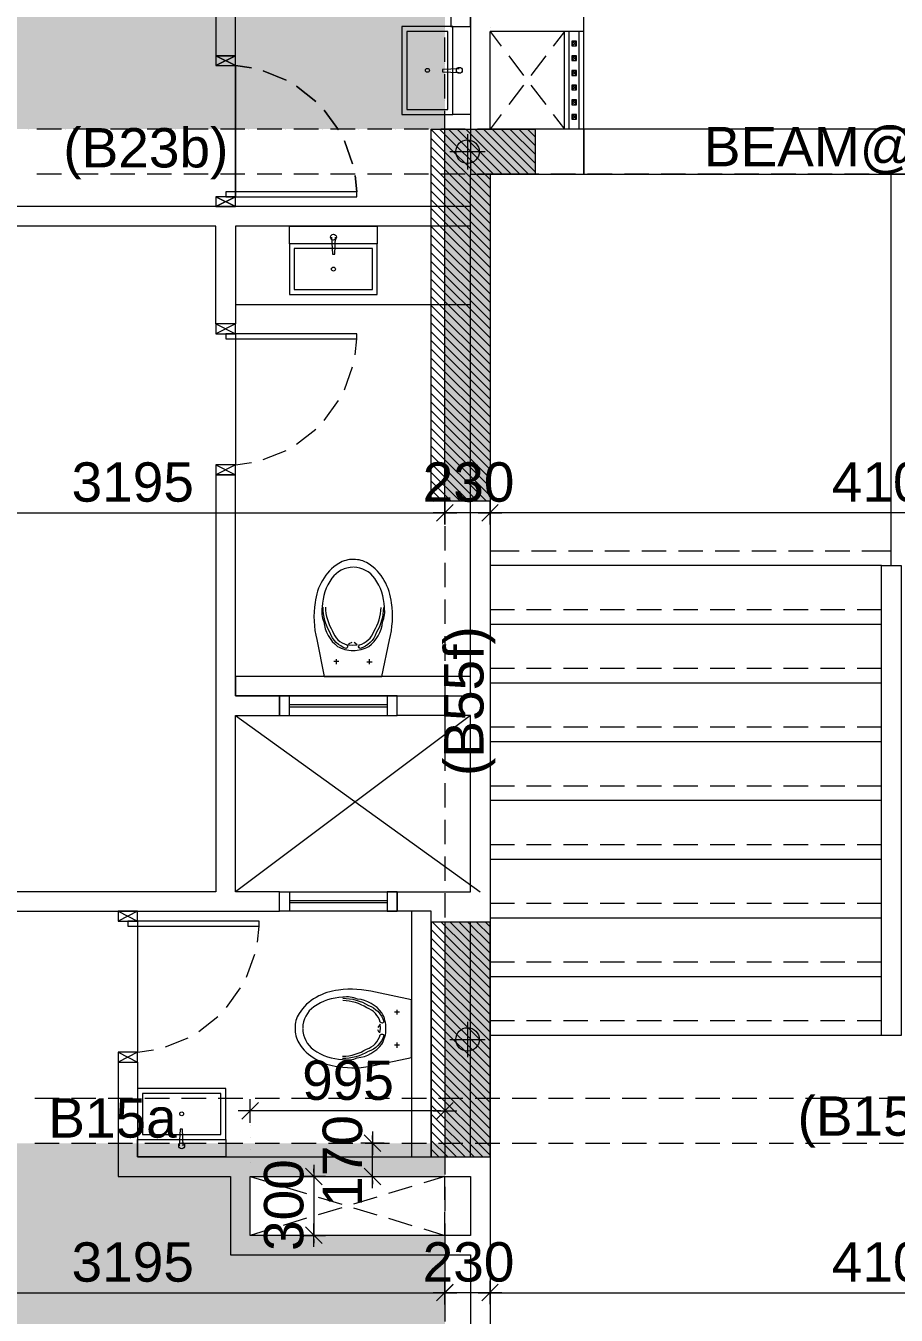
# Model space of a CAD drawing. Header units: millimetres. Extents: x -1303 to 98744, y -1303 to 90097.
# Drawn here: x 20263 to 24709, y 31234 to 37820 of the extents above; entities that cross this region are included whole.
import ezdxf

# ---------------------------------------------------------------- set-up
doc = ezdxf.new("R2010")
doc.units = ezdxf.units.MM
doc.layers.add('PDF_Geometry', color=7, linetype='Continuous')
doc.layers.add('PDF_Text', color=7, linetype='Continuous')
doc.layers.add('PDF_Solid Fills', color=192, linetype='Continuous', true_color=0xc2c0c0c0)
doc.styles.add('PDF ArialMT', font='arial.ttf')

msp = doc.modelspace()

# ---------------------------------------------------------------- hatches: boundary and pattern name
at = {"layer": 'PDF_Solid Fills'}
msp.add_hatch(color=256, dxfattribs=at).paths.add_polyline_path([(22634.30704, 35392.73147), (22404.2843, 35392.73147), (22404.2843, 37292.74923), (22864.24714, 37292.74923), (22864.24714, 37062.72855), (22634.30704, 37062.72855)])
at = {"layer": 'PDF_Solid Fills', "true_color": 0x0000b2}
h = msp.add_hatch(color=33, dxfattribs=at)
h.paths.add_polyline_path([(22404.2843, 31942.72087), (22404.2843, 32112.74047), (19209.26177, 32112.74047), (19209.26177, 30922.67974), (22404.2843, 30922.67974), (22404.2843, 31642.7072), (21409.2932, 31642.7072), (21409.2932, 31942.72087)], flags=0)
h.paths.add_polyline_path([(11529.29261, 29607.70354), (11529.29261, 32397.68983), (12814.30857, 32397.68983), (12814.30857, 29607.70354)], flags=0)
h.paths.add_polyline_path([(12814.30857, 32627.71257), (12814.30857, 34142.75024), (8234.23832, 34142.75024), (8234.23832, 32627.71257)], flags=0)
h.paths.add_polyline_path([(12814.30857, 22167.74491), (12814.30857, 24957.72913), (11529.29261, 24957.72913), (11529.29261, 22167.74491)], flags=0)
h.paths.add_polyline_path([(8234.23832, 21937.72009), (8234.23832, 20422.68242), (12814.30857, 20422.68242), (12814.30857, 21937.72009)], flags=0)
h.paths.add_polyline_path([(21869.25605, 23642.75499), (21869.25605, 22452.69219), (19209.26177, 22452.69219), (19209.26177, 23642.75499)], flags=0)
h.paths.add_polyline_path([(23229.25373, 22452.69219), (23229.25373, 23642.75499), (25959.23687, 23642.75499), (25959.23687, 22452.69219)], flags=0)
h.paths.add_polyline_path([(32354.27376, 21952.6997), (32354.27376, 20422.68242), (36934.25928, 20422.68242), (36934.25928, 21952.6997)], flags=0)
h.paths.add_polyline_path([(33639.29074, 24957.72913), (33639.29074, 22182.72451), (32354.27376, 22182.72451), (32354.27376, 24957.72913)], flags=0)
h.paths.add_polyline_path([(26964.2984, 30922.67974), (26964.2984, 32112.74047), (30159.32092, 32112.74047), (30159.32092, 30922.67974)], flags=0)
h.paths.add_polyline_path([(28349.2614, 32342.68057), (28349.2614, 33242.7154), (27564.23691, 33242.7154), (27564.23691, 32342.68057)], flags=0)
h.paths.add_polyline_path([(40634.2682, 32627.71257), (40634.2682, 34142.75024), (36554.27309, 34142.75024), (36554.27309, 32627.71257)], flags=0)
h.paths.add_polyline_path([(36554.27309, 29607.70354), (36554.27309, 32397.68983), (37839.28802, 32397.68983), (37839.28802, 29607.70354)], flags=0)
h.paths.add_polyline_path([(41994.26382, 34142.75024), (41994.26382, 32627.71257), (46074.25892, 32627.71257), (46074.25892, 34142.75024)], flags=0)
h.paths.add_polyline_path([(46074.25892, 32397.68983), (46074.25892, 29607.70354), (44789.244, 29607.70354), (44789.244, 32397.68983)], flags=0)
h.paths.add_polyline_path([(45694.27273, 20422.68242), (45694.27273, 21952.6997), (50274.26033, 21952.6997), (50274.26033, 20422.68242)], flags=0)
h.paths.add_polyline_path([(48989.24127, 22182.72451), (48989.24127, 24957.72913), (50274.26033, 24957.72913), (50274.26033, 22182.72451)], flags=0)
h.paths.add_polyline_path([(52469.2958, 32112.74047), (52469.2958, 30922.67974), (55664.23361, 30922.67974), (55664.23361, 32112.74047)], flags=0)
h.paths.add_polyline_path([(55064.29717, 32342.68057), (55064.29717, 33242.7154), (54439.30655, 33242.7154), (54439.30655, 32342.68057)], flags=0)
h.paths.add_polyline_path([(63419.27024, 30922.67974), (63419.27024, 32112.74047), (60524.25933, 32112.74047), (60524.25933, 31222.69135), (60224.24978, 31222.69135), (60224.24978, 30922.67974)], flags=0)
h.paths.add_polyline_path([(60819.28118, 23642.75499), (60819.28118, 22452.69219), (63419.27024, 22452.69219), (63419.27024, 23642.75499)], flags=0)
h.paths.add_polyline_path([(56669.29721, 23642.75499), (56669.29721, 22452.69219), (59359.2507, 22452.69219), (59359.2507, 23642.75499)], flags=0)
h.paths.add_polyline_path([(71099.24354, 29607.70354), (71099.24354, 32397.68983), (69814.31126, 32397.68983), (69814.31126, 29607.70354)], flags=0)
h.paths.add_polyline_path([(71099.24354, 22167.74491), (71099.24354, 24957.72913), (69814.31126, 24957.72913), (69814.31126, 22167.74491)], flags=0)
h.paths.add_polyline_path([(69814.31126, 21937.72009), (69814.31126, 20422.68242), (74394.29472, 20422.68242), (74394.29472, 21937.72009)], flags=0)
h.paths.add_polyline_path([(69814.31126, 34142.75024), (69814.31126, 32627.71257), (74394.29472, 32627.71257), (74394.29472, 34142.75024)], flags=0)

# ---------------------------------------------------------------- linework, layer by layer
at = {"layer": 'PDF_Geometry', "color": 9, "lineweight": 0, "true_color": 0xc0c0c0}
for points in [[(21334.05838, 40392.64814), (21334.05838, 41992.14808), (21234.195, 41992.14808), (21234.195, 40392.64814), (9804.11789, 40392.64814), (9804.11789, 40291.93971), (21234.195, 40291.93971), (21234.195, 37667.57417), (21334.05838, 37667.57417), (21334.05838, 39192.60169), (21619.2598, 39192.60169), (21619.2598, 39292.463), (21334.05838, 39292.463), (21334.05838, 40291.93971), (21619.2598, 40291.93971), (21619.2598, 40392.64814)], [(22183.73899, 37367.139), (22443.55195, 37367.139), (22443.55195, 37817.36862), (22183.73899, 37817.36862)], [(22209.12788, 37392.52789), (22419.00935, 37392.52789), (22419.00935, 37791.97973), (22209.12788, 37791.97973)], [(23052.03979, 37717.50895), (23076.58155, 37717.50895), (23076.58155, 37742.05073), (23052.03979, 37742.05073), (23052.03979, 37717.50895), (23074.04225, 37720.04619), (23074.04225, 37739.50936), (23054.57909, 37739.50936)], [(21234.195, 37617.64352), (21334.05796, 37617.64352), (21334.05796, 37667.575), (21234.195, 37667.575)], [(21234.195, 37617.64352), (21334.05796, 37617.64352), (21334.05796, 37667.575), (21234.195, 37667.575)], [(21334.05838, 37667.57417), (21234.195, 37617.64352)], [(21234.195, 37667.57417), (21334.05838, 37617.64352)], [(21334.05838, 36947.37936), (21334.05838, 37617.64352), (21416.1487, 37605.7962), (21334.05838, 37617.64352)], [(23052.03979, 37642.18529), (23076.58155, 37642.18529), (23076.58155, 37667.57417), (23052.03979, 37667.57417), (23052.03979, 37642.18529), (23074.04225, 37645.57377), (23074.04225, 37664.18981), (23054.57909, 37664.18981)], [(21476.23656, 37590.56452), (21592.17874, 37543.1711)], [(23052.03979, 37566.86574), (23076.58155, 37566.86574), (23076.58155, 37592.25463), (23052.03979, 37592.25463), (23052.03979, 37566.86574), (23074.04225, 37570.2501), (23074.04225, 37588.87027), (23054.57909, 37588.87027)], [(21645.49581, 37511.85648), (21743.66494, 37433.99971)], [(23052.03979, 37492.39333), (23076.58155, 37492.39333), (23076.58155, 37516.93509), (23052.03979, 37516.93509), (23052.03979, 37492.39333), (23074.04225, 37494.93056), (23074.04225, 37514.39785), (23054.57909, 37514.39785)], [(23052.03979, 37417.07378), (23076.58155, 37417.07378), (23076.58155, 37442.46267), (23052.03979, 37442.46267), (23052.03979, 37417.07378), (23074.04225, 37420.45815), (23074.04225, 37439.07418), (23054.57909, 37439.07418)], [(21787.67193, 37389.14353), (21860.45424, 37288.4351)], [(23052.03979, 37342.59723), (23076.58155, 37342.59723), (23076.58155, 37367.139), (23052.03979, 37367.139), (23052.03979, 37342.59723), (23074.04225, 37345.1386), (23074.04225, 37364.60176), (23054.57909, 37364.60176)], [(23113.81983, 37062.47235), (26253.57896, 37062.47235), (26253.57896, 37292.66494), (23113.81983, 37292.66494)], [(21890.07461, 37233.42584), (21932.38942, 37115.79149)], [(21945.08386, 37054.8565), (21953.54682, 36971.92113)], [(21284.12565, 36947.37936), (21953.54598, 36947.37936), (21953.54598, 36971.92195), (21284.12565, 36971.92195)], [(21284.12565, 36947.37936), (21953.54598, 36947.37936), (21953.54598, 36971.92195), (21284.12565, 36971.92195)], [(21334.05838, 36947.37936), (21234.195, 36897.44458)], [(21234.195, 36947.37936), (21334.05838, 36897.44458)], [(21234.195, 36897.44458), (21334.05796, 36897.44458), (21334.05796, 36947.37606), (21234.195, 36947.37606)], [(21234.195, 36897.44458), (21334.05796, 36897.44458), (21334.05796, 36947.37606), (21234.195, 36947.37606)], [(21334.05838, 36397.28679), (22534.1065, 36397.28679), (22534.1065, 36797.58491), (21334.05838, 36797.58491)], [(21609.10466, 36447.21744), (22058.48796, 36447.21744), (22058.48796, 36707.03041), (21609.10466, 36707.03041)], [(21633.64642, 36472.60633), (22033.94455, 36472.60633), (22033.94455, 36682.4878), (21633.64642, 36682.4878)], [(21234.195, 36247.4907), (21334.05796, 36247.4907), (21334.05796, 36297.42218), (21234.195, 36297.42218)], [(21284.12565, 36222.10181), (21953.54598, 36222.10181), (21953.54598, 36247.4907), (21284.12565, 36247.4907)], [(21234.195, 35527.29175), (21334.05796, 35527.29175), (21334.05796, 35577.22323), (21234.195, 35577.22323)], [(24733.63005, 35062.67593), (24733.63005, 32662.5789), (24633.76667, 32662.5789), (24633.76667, 35062.67593)], [(21334.05838, 34397.48624), (22534.1065, 34397.48624), (22534.1065, 34497.3492), (21334.05838, 34497.3492)], [(21559.17194, 34297.62494), (22159.19723, 34297.62494), (22159.19723, 34397.48624), (21559.17194, 34397.48624), (21559.17194, 34297.62494), (21609.10466, 34297.62494), (21609.10466, 34397.48624), (21559.17194, 34397.48624)], [(22109.26451, 34297.62494), (22159.19599, 34297.62494), (22159.19599, 34397.4879), (22109.26451, 34397.4879)], [(21559.17194, 33397.16654), (22159.19723, 33397.16654), (22159.19723, 33297.3011), (21559.17194, 33297.3011), (21559.17194, 33397.16654), (21609.10466, 33397.16654), (21609.10466, 33297.3011), (21559.17194, 33297.3011)], [(22109.26451, 33297.3011), (22159.19599, 33297.3011), (22159.19599, 33397.16406), (22109.26451, 33397.16406)], [(20734.03308, 33247.37045), (20833.89604, 33247.37045), (20833.89604, 33297.30193), (20734.03308, 33297.30193)], [(22233.67172, 32042.2454), (22333.53468, 32042.2454), (22333.53468, 33297.30278), (22233.67172, 33297.30278)], [(20783.9658, 33221.98156), (21454.23242, 33221.98156), (21454.23242, 33247.37045), (20783.9658, 33247.37045)], [(20734.03308, 32527.1715), (20833.89604, 32527.1715), (20833.89604, 32577.10298), (20734.03308, 32577.10298)], [(20833.89646, 32131.95156), (21284.12608, 32131.95156), (21284.12608, 32392.6108), (20833.89646, 32392.6108)], [(20858.44029, 32157.34045), (21258.73841, 32157.34045), (21258.73841, 32367.22191), (20858.44029, 32367.22191)], [(21408.53286, 31641.94685), (21408.53286, 31942.38202), (22534.10689, 31942.38202), (22534.10689, 31641.94685)]]:
    msp.add_lwpolyline(points, close=True, dxfattribs=at)
for points in [[(22434.24352, 39192.60169), (22434.24352, 37817.37026), (22534.10689, 37817.37026), (22534.10689, 39192.60169), (22534.10689, 37062.47235), (23113.81983, 37062.47235), (23113.81983, 37292.66658), (22633.96819, 37292.66658), (22633.96819, 37791.98138)], [(23113.81983, 37791.98138), (23113.81983, 37892.6898), (26253.57896, 37892.6898), (26253.57896, 37791.98138)], [(22443.55153, 37817.37026), (22534.10689, 37817.37026), (22534.10689, 37367.139), (22443.55153, 37367.139)], [(23113.81983, 37292.66658), (23113.81983, 37791.98138), (22633.96819, 37791.98138), (22691.51675, 37716.66184)], [(22956.4079, 37367.98612), (23013.95646, 37292.66658), (23013.95646, 37791.98138), (22956.4079, 37716.66184)], [(23038.49822, 37292.66658), (23038.49822, 37791.98138)], [(23054.57909, 37739.50936), (23074.04225, 37720.04619)], [(23054.57909, 37720.04619), (23074.04225, 37739.50936)], [(23089.27599, 37292.66658), (23089.27599, 37791.98138)], [(22534.10689, 36797.58327), (21334.05838, 36797.58327), (21334.05838, 36297.42135), (21234.195, 36297.42135), (21234.195, 36797.58327), (9804.11789, 36797.58327), (9804.11789, 37692.12007), (9903.98023, 37692.12007), (9903.98023, 37026.93038)], [(22729.60008, 37666.73118), (22804.92169, 37566.86574)], [(22918.32456, 37666.73118), (22843.00503, 37566.86574)], [(23054.57909, 37664.18981), (23074.04225, 37645.57377)], [(23054.57909, 37645.57377), (23074.04225, 37664.18981)], [(22476.55833, 37600.71759), (22391.08158, 37597.33324), (22391.08158, 37584.63879), (22476.55833, 37581.25444)], [(23054.57909, 37588.87027), (23074.04225, 37570.2501)], [(23054.57909, 37570.2501), (23074.04225, 37588.87027)], [(22804.92169, 37517.78222), (22729.60008, 37417.91678)], [(22843.00503, 37517.78222), (22918.32456, 37417.91678)], [(23054.57909, 37514.39785), (23074.04225, 37494.93056)], [(23054.57909, 37494.93056), (23074.04225, 37514.39785)], [(23054.57909, 37439.07418), (23074.04225, 37420.45815)], [(23054.57909, 37420.45815), (23074.04225, 37439.07418)], [(22691.51675, 37367.98612), (22633.96819, 37292.66658)], [(23054.57909, 37364.60176), (23074.04225, 37345.1386)], [(23054.57909, 37345.1386), (23074.04225, 37364.60176)], [(22333.53302, 33242.29184), (22333.53302, 33297.3011), (22159.19723, 33297.3011), (22159.19723, 33397.16654), (22534.10689, 33397.16654), (22534.10689, 34297.62494), (22159.19723, 34297.62494), (22159.19723, 34397.48624), (22534.10689, 34397.48624), (22534.10689, 37062.47235)], [(22633.96819, 37062.47235), (22633.96819, 29607.44939), (26058.93082, 29607.44939), (26058.93082, 25187.24567), (32353.68076, 25187.24567), (32353.68076, 18282.31322), (32253.81946, 18282.31322), (32253.81946, 25087.3823), (30806.65286, 25087.3823), (30806.65286, 24456.89158), (30705.94236, 24456.89158), (30806.65286, 24406.95886)], [(24683.6994, 35062.67593), (24683.6994, 37062.47235), (24759.01893, 37062.47235), (24759.01893, 36937.22215)], [(22534.10689, 36897.44458), (10803.59357, 36897.44458)], [(21609.10466, 36707.02792), (21609.10466, 36797.58327), (22058.48673, 36797.58327), (22058.48673, 36707.02792)], [(21824.91021, 36740.03677), (21829.14169, 36654.56003), (21840.98901, 36654.56003), (21845.22049, 36740.03677)], [(21234.195, 36297.42135), (21334.05838, 36247.4907), (21334.05838, 35577.22241), (21416.1487, 35589.07385)], [(21334.05838, 36297.42135), (21234.195, 36247.4907)], [(21945.08386, 36140.00942), (21953.54682, 36222.10181)], [(21890.07461, 35961.44421), (21932.38942, 36079.07857)], [(21787.67193, 35804.8794), (21860.45424, 35906.43495)], [(21645.49581, 35683.00944), (21743.66494, 35760.02322)], [(21476.23656, 35604.30554), (21592.17874, 35651.69896)], [(21234.195, 35577.22241), (21334.05838, 35527.29175), (21234.195, 35527.29175), (21234.195, 33397.16654), (7404.0219, 33397.16654), (7404.0219, 33197.4398), (7453.95255, 33197.4398), (7453.95255, 33147.50707), (7404.0219, 33147.50707), (7404.0219, 32946.93527), (7553.81592, 32946.93527), (7553.81592, 33297.3011), (7580.89699, 33205.90276)], [(21334.05838, 35577.22241), (21234.195, 35527.29175)], [(8103.90849, 33297.3011), (15954.15242, 33297.3011), (15954.15242, 32996.86592), (16054.01475, 32996.86592), (16054.01475, 33297.3011), (19109.14426, 33297.3011), (19109.14426, 18282.31322), (19209.00763, 18282.31322), (19209.00763, 33297.3011), (21559.17194, 33297.3011), (21559.17194, 33397.16654), (21334.05838, 33397.16654), (21334.05838, 34297.62494), (21559.17194, 34297.62494), (21559.17194, 34397.48624), (21334.05838, 34397.48624), (21334.05838, 35527.29175)], [(22783.76429, 35137.14835), (22633.96819, 35137.14835)], [(22971.64164, 35137.14835), (22846.38938, 35137.14835)], [(23158.67187, 35137.14835), (23034.26674, 35137.14835)], [(23346.5513, 35137.14835), (23221.29904, 35137.14835)], [(23533.58153, 35137.14835), (23409.1764, 35137.14835)], [(23721.45889, 35137.14835), (23596.2087, 35137.14835)], [(23908.49119, 35137.14835), (23784.08606, 35137.14835)], [(24096.36855, 35137.14835), (23971.11629, 35137.14835)], [(24284.2459, 35137.14835), (24158.99571, 35137.14835)], [(24471.27821, 35137.14835), (24346.02594, 35137.14835)], [(24683.6994, 35137.14835), (24533.9033, 35137.14835)], [(21934.92872, 35054.21297), (21934.92872, 35054.21297)], [(21935.77377, 35054.21297), (21935.77377, 35054.21297)], [(21936.6209, 35093.14342), (21936.6209, 35093.14342)], [(21936.6209, 35093.14342), (21936.6209, 35093.14342)], [(24633.76667, 35062.67593), (22633.96819, 35062.67593)], [(22759.22045, 34837.56029), (22633.96819, 34837.56029)], [(22946.25276, 34837.56029), (22821.00049, 34837.56029)], [(23134.13011, 34837.56029), (23008.87785, 34837.56029)], [(23321.16241, 34837.56029), (23196.7552, 34837.56029)], [(23509.03977, 34837.56029), (23383.78751, 34837.56029)], [(23696.07, 34837.56029), (23571.66486, 34837.56029)], [(23883.94943, 34837.56029), (23758.69717, 34837.56029)], [(24070.97966, 34837.56029), (23946.57452, 34837.56029)], [(24258.85701, 34837.56029), (24133.60683, 34837.56029)], [(24446.73644, 34837.56029), (24321.48418, 34837.56029)], [(24633.76667, 34837.56029), (24508.51441, 34837.56029)], [(24633.76667, 34762.24076), (22633.96819, 34762.24076)], [(21928.15794, 34669.99529), (21913.77132, 34664.06956), (21912.07914, 34658.99096), (21934.0816, 34656.45372), (21956.08613, 34658.99096), (21940.85238, 34669.99529)], [(21934.0816, 34656.45372), (21934.0816, 34656.45372)], [(21849.45197, 34559.97678), (21849.45197, 34585.36567)], [(21934.0816, 34629.37059), (21934.0816, 34629.37059)], [(21934.0816, 34629.37059), (21934.0816, 34629.37059)], [(22018.71122, 34559.12965), (22018.71122, 34584.51854)], [(21862.14641, 34572.67122), (21836.75753, 34572.67122)], [(22005.17173, 34571.8241), (22031.40567, 34571.8241)], [(22759.22045, 34537.12512), (22633.96819, 34537.12512)], [(22946.25276, 34537.12512), (22821.00049, 34537.12512)], [(23134.13011, 34537.12512), (23008.87785, 34537.12512)], [(23321.16241, 34537.12512), (23196.7552, 34537.12512)], [(23509.03977, 34537.12512), (23383.78751, 34537.12512)], [(23696.07, 34537.12512), (23571.66486, 34537.12512)], [(23883.94943, 34537.12512), (23758.69717, 34537.12512)], [(24070.97966, 34537.12512), (23946.57452, 34537.12512)], [(24258.85701, 34537.12512), (24133.60683, 34537.12512)], [(24446.73644, 34537.12512), (24321.48418, 34537.12512)], [(24633.76667, 34537.12512), (24508.51441, 34537.12512)], [(24633.76667, 34462.65271), (22633.96819, 34462.65271)], [(21609.10466, 34353.48131), (22109.26451, 34353.48131)], [(21609.10466, 34341.62986), (22109.26451, 34341.62986)], [(21334.05838, 34297.62494), (22584.03754, 33397.16654)], [(22534.10689, 34297.62494), (21334.05838, 33397.16654)], [(22759.22045, 34237.53707), (22633.96819, 34237.53707)], [(22946.25276, 34237.53707), (22821.00049, 34237.53707)], [(23134.13011, 34237.53707), (23008.87785, 34237.53707)], [(23321.16241, 34237.53707), (23196.7552, 34237.53707)], [(23509.03977, 34237.53707), (23383.78751, 34237.53707)], [(23696.07, 34237.53707), (23571.66486, 34237.53707)], [(23883.94943, 34237.53707), (23758.69717, 34237.53707)], [(24070.97966, 34237.53707), (23946.57452, 34237.53707)], [(24258.85701, 34237.53707), (24133.60683, 34237.53707)], [(24446.73644, 34237.53707), (24321.48418, 34237.53707)], [(24633.76667, 34237.53707), (24508.51441, 34237.53707)], [(24633.76667, 34162.21754), (22633.96819, 34162.21754)], [(22759.22045, 33937.1019), (22633.96819, 33937.1019)], [(22946.25276, 33937.1019), (22821.00049, 33937.1019)], [(23134.13011, 33937.1019), (23008.87785, 33937.1019)], [(23321.16241, 33937.1019), (23196.7552, 33937.1019)], [(23509.03977, 33937.1019), (23383.78751, 33937.1019)], [(23696.07, 33937.1019), (23571.66486, 33937.1019)], [(23883.94943, 33937.1019), (23758.69717, 33937.1019)], [(24070.97966, 33937.1019), (23946.57452, 33937.1019)], [(24258.85701, 33937.1019), (24133.60683, 33937.1019)], [(24446.73644, 33937.1019), (24321.48418, 33937.1019)], [(24633.76667, 33937.1019), (24508.51441, 33937.1019)], [(24633.76667, 33862.62948), (22633.96819, 33862.62948)], [(22759.22045, 33637.51385), (22633.96819, 33637.51385)], [(22946.25276, 33637.51385), (22821.00049, 33637.51385)], [(23134.13011, 33637.51385), (23008.87785, 33637.51385)], [(23321.16241, 33637.51385), (23196.7552, 33637.51385)], [(23509.03977, 33637.51385), (23383.78751, 33637.51385)], [(23696.07, 33637.51385), (23571.66486, 33637.51385)], [(23883.94943, 33637.51385), (23758.69717, 33637.51385)], [(24070.97966, 33637.51385), (23946.57452, 33637.51385)], [(24258.85701, 33637.51385), (24133.60683, 33637.51385)], [(24446.73644, 33637.51385), (24321.48418, 33637.51385)], [(24633.76667, 33637.51385), (24508.51441, 33637.51385)], [(24633.76667, 33562.19431), (22633.96819, 33562.19431)], [(21609.10466, 33353.15748), (22109.26451, 33353.15748)], [(21609.10466, 33341.31016), (22109.26451, 33341.31016)], [(22759.22045, 33337.07868), (22633.96819, 33337.07868)], [(22946.25276, 33337.07868), (22821.00049, 33337.07868)], [(23134.13011, 33337.07868), (23008.87785, 33337.07868)], [(23321.16241, 33337.07868), (23196.7552, 33337.07868)], [(23509.03977, 33337.07868), (23383.78751, 33337.07868)], [(23696.07, 33337.07868), (23571.66486, 33337.07868)], [(23883.94943, 33337.07868), (23758.69717, 33337.07868)], [(24070.97966, 33337.07868), (23946.57452, 33337.07868)], [(24258.85701, 33337.07868), (24133.60683, 33337.07868)], [(24446.73644, 33337.07868), (24321.48418, 33337.07868)], [(24633.76667, 33337.07868), (24508.51441, 33337.07868)], [(20734.03308, 33297.3011), (20833.89646, 33247.37045), (20833.89646, 32577.10422), (20915.98678, 32588.95154)], [(20833.89646, 33297.3011), (20734.03308, 33247.37045)], [(24633.76667, 33262.60419), (22633.96819, 33262.60419)], [(20833.89646, 32577.10422), (20734.03308, 32527.1715), (20833.89646, 32527.1715), (20833.89646, 32042.2454), (22534.10689, 32042.2454), (22534.10689, 33242.29184)], [(21445.76907, 33139.89124), (21454.23203, 33221.98156)], [(21389.91268, 32961.3219), (21432.2275, 33078.95832)], [(22759.22045, 33037.48856), (22633.96819, 33037.48856)], [(22946.25276, 33037.48856), (22821.00049, 33037.48856)], [(23134.13011, 33037.48856), (23008.87785, 33037.48856)], [(23321.16241, 33037.48856), (23196.7552, 33037.48856)], [(23509.03977, 33037.48856), (23383.78751, 33037.48856)], [(23696.07, 33037.48856), (23571.66486, 33037.48856)], [(23883.94943, 33037.48856), (23758.69717, 33037.48856)], [(24070.97966, 33037.48856), (23946.57452, 33037.48856)], [(24258.85701, 33037.48856), (24133.60683, 33037.48856)], [(24446.73644, 33037.48856), (24321.48418, 33037.48856)], [(24633.76667, 33037.48856), (24508.51441, 33037.48856)], [(24633.76667, 32962.16902), (22633.96819, 32962.16902)], [(21287.51208, 32805.60421), (21360.29232, 32906.31264)], [(21146.18102, 32682.89125), (21244.35014, 32759.90297)], [(22171.89168, 32781.9075), (22146.50279, 32781.9075)], [(22159.19723, 32769.21306), (22159.19723, 32794.60195)], [(22759.22045, 32737.05339), (22633.96819, 32737.05339)], [(22946.25276, 32737.05339), (22821.00049, 32737.05339)], [(23134.13011, 32737.05339), (23008.87785, 32737.05339)], [(23321.16241, 32737.05339), (23196.7552, 32737.05339)], [(23509.03977, 32737.05339), (23383.78751, 32737.05339)], [(23696.07, 32737.05339), (23571.66486, 32737.05339)], [(23883.94943, 32737.05339), (23758.69717, 32737.05339)], [(24070.97966, 32737.05339), (23946.57452, 32737.05339)], [(24258.85701, 32737.05339), (24133.60683, 32737.05339)], [(24446.73644, 32737.05339), (24321.48418, 32737.05339)], [(24633.76667, 32737.05339), (24508.51441, 32737.05339)], [(21637.8779, 32699.81718), (21637.8779, 32699.81718)], [(21637.8779, 32699.81718), (21637.8779, 32699.81718)], [(21676.80836, 32699.81718), (21676.80836, 32699.81718)], [(21676.80836, 32698.125), (21676.80836, 32698.125)], [(22072.0283, 32676.12047), (22075.41266, 32698.125), (22072.87543, 32720.12746), (22061.02604, 32704.04866)], [(22067.79682, 32677.81265), (22061.02604, 32691.35422)], [(22075.41266, 32698.125), (22075.41266, 32698.125)], [(22102.4958, 32697.27788), (22102.4958, 32697.27788)], [(22102.4958, 32697.27788), (22102.4958, 32697.27788)], [(20976.07464, 32604.18529), (21092.01682, 32651.57871)], [(22171.04455, 32612.64825), (22145.65566, 32613.49538)], [(22158.35011, 32626.18982), (22158.35011, 32599.95381)], [(24633.76667, 32662.5789), (22633.96819, 32662.5789)], [(20734.03308, 32577.10422), (20833.89646, 32527.1715)], [(20734.03308, 32527.1715), (20734.03308, 31942.38202), (21308.66949, 31942.38202), (21308.66949, 31542.08348), (22534.10689, 31542.08348), (22534.10689, 23742.61629), (21999.24599, 23742.61629), (22534.10689, 23742.61629)], [(21067.47505, 32098.94683), (21063.24357, 32184.42151), (21051.39418, 32184.42151), (21047.1627, 32098.94683)], [(21284.12565, 32131.95156), (21284.12565, 32042.2454), (20833.89646, 32042.2454), (20833.89646, 32131.95156)], [(21408.53286, 31942.38202), (21517.70425, 31909.37523)], [(21576.94499, 31891.60425), (21697.11864, 31855.21309)], [(22235.36389, 31891.60425), (22116.03529, 31855.21309)], [(22403.77602, 31823.90055), (22403.77602, 31942.38202), (22295.44969, 31909.37523)], [(21756.35938, 31837.44004), (21876.53304, 31801.05096)], [(22055.9495, 31837.44004), (21936.6209, 31801.05096)], [(21876.53304, 31783.27791), (21756.35938, 31746.88676)], [(21936.6209, 31783.27791), (22055.9495, 31746.88676)], [(22295.44969, 31674.95158), (22403.77602, 31641.94685), (22403.77602, 31761.27338)], [(21697.11864, 31729.11578), (21576.94499, 31692.72463)], [(22116.03529, 31729.11578), (22235.36389, 31692.72463)], [(21517.70425, 31674.95158), (21408.53286, 31641.94685)]]:
    msp.add_lwpolyline(points, dxfattribs=at)
at = {"layer": 'PDF_Geometry', "lineweight": 0}
for points in [[(22403.77602, 37812.29166), (22403.77602, 37812.29166)], [(22633.96819, 37812.29166), (22633.96819, 37812.29166)], [(22403.77602, 37749.66656), (22403.77602, 37749.66656)], [(22633.96819, 37749.66656), (22633.96819, 37749.66656)], [(22403.77602, 37687.04147), (22403.77602, 37687.04147)], [(22633.96819, 37687.04147), (22633.96819, 37687.04147)], [(22403.77602, 37625.25936), (22403.77602, 37625.25936)], [(22633.96819, 37625.25936), (22633.96819, 37625.25936)], [(22403.77602, 37562.63426), (22403.77602, 37562.63426)], [(22633.96819, 37562.63426), (22633.96819, 37562.63426)], [(22403.77602, 37500.00917), (22403.77602, 37500.00917)], [(22633.96819, 37500.00917), (22633.96819, 37500.00917)], [(22403.77602, 37437.38407), (22403.77602, 37437.38407)], [(22633.96819, 37437.38407), (22633.96819, 37437.38407)], [(22403.77602, 37374.75897), (22403.77602, 37374.75897)], [(22633.96819, 37374.75897), (22633.96819, 37374.75897)], [(20276.18805, 37292.66658), (20276.18805, 37292.66658)], [(20338.81314, 37292.66658), (20338.81314, 37292.66658)], [(20401.44031, 37292.66658), (20401.44031, 37292.66658)], [(20464.0654, 37292.66658), (20464.0654, 37292.66658)], [(20526.6905, 37292.66658), (20526.6905, 37292.66658)], [(20588.47054, 37292.66658), (20588.47054, 37292.66658)], [(20651.09771, 37292.66658), (20651.09771, 37292.66658)], [(20713.7228, 37292.66658), (20713.7228, 37292.66658)], [(20776.34789, 37292.66658), (20776.34789, 37292.66658)], [(20838.97506, 37292.66658), (20838.97506, 37292.66658)], [(20901.60016, 37292.66658), (20901.60016, 37292.66658)], [(20964.22732, 37292.66658), (20964.22732, 37292.66658)], [(21026.00529, 37292.66658), (21026.00529, 37292.66658)], [(21088.63246, 37292.66658), (21088.63246, 37292.66658)], [(21151.25755, 37292.66658), (21151.25755, 37292.66658)], [(21213.88472, 37292.66658), (21213.88472, 37292.66658)], [(21276.50981, 37292.66658), (21276.50981, 37292.66658)], [(21339.13491, 37292.66658), (21339.13491, 37292.66658)], [(21401.76208, 37292.66658), (21401.76208, 37292.66658)], [(21463.54212, 37292.66658), (21463.54212, 37292.66658)], [(21526.16721, 37292.66658), (21526.16721, 37292.66658)], [(21588.79231, 37292.66658), (21588.79231, 37292.66658)], [(21651.41947, 37292.66658), (21651.41947, 37292.66658)], [(21714.04457, 37292.66658), (21714.04457, 37292.66658)], [(21776.67174, 37292.66658), (21776.67174, 37292.66658)], [(21838.4497, 37292.66658), (21838.4497, 37292.66658)], [(21901.07687, 37292.66658), (21901.07687, 37292.66658)], [(21963.70197, 37292.66658), (21963.70197, 37292.66658)], [(22026.32913, 37292.66658), (22026.32913, 37292.66658)], [(22088.95423, 37292.66658), (22088.95423, 37292.66658)], [(22151.57932, 37292.66658), (22151.57932, 37292.66658)], [(22214.20649, 37292.66658), (22214.20649, 37292.66658)], [(22275.98653, 37292.66658), (22275.98653, 37292.66658)], [(22333.53302, 37290.12934), (22633.96819, 36990.53716)], [(22338.61162, 37292.66658), (22338.61162, 37292.66658)], [(22376.69496, 37292.66658), (22633.96819, 37035.39335)], [(22403.77602, 37292.66658), (22403.77602, 37292.66658)], [(22403.77602, 37292.66658), (22403.77602, 37292.66658)], [(22421.54907, 37292.66658), (22651.74124, 37062.47235)], [(22466.40319, 37292.66658), (22696.59536, 37062.47235)], [(22511.25523, 37292.66658), (22741.44947, 37062.47235)], [(22556.10935, 37292.66658), (22786.30152, 37062.47235)], [(22600.96347, 37292.66658), (22831.15563, 37062.47235)], [(22633.96819, 37292.66658), (22633.96819, 37292.66658)], [(22645.81758, 37292.66658), (22864.16243, 37074.3238)], [(22690.6717, 37292.66658), (22864.16243, 37119.17585)], [(22735.52374, 37292.66658), (22864.16243, 37164.0279)], [(22780.37786, 37292.66658), (22864.16243, 37208.88408)], [(22825.23198, 37292.66658), (22864.16243, 37253.73612)], [(22333.53302, 37245.27316), (22633.96819, 36945.68511)], [(22333.53302, 37200.42112), (22633.96819, 36899.98594)], [(22333.53302, 37155.56494), (22633.96819, 36855.12976)], [(22333.53302, 37110.71288), (22633.96819, 36810.27771)], [(22333.53302, 37065.86083), (22633.96819, 36765.42566)], [(22333.53302, 37021.00465), (22633.96819, 36720.56948)], [(22333.53302, 36976.15261), (22633.96819, 36675.71743)], [(22333.53302, 36931.29643), (22633.96819, 36630.86125)], [(22333.53302, 36886.44437), (22633.96819, 36586.0092)], [(22333.53302, 36840.74521), (22633.96819, 36541.15715)], [(22333.53302, 36795.88902), (22633.96819, 36496.30097)], [(22333.53302, 36751.03697), (22633.96819, 36451.44893)], [(22333.53302, 36706.18492), (22633.96819, 36406.59274)], [(22333.53302, 36661.32874), (22633.96819, 36361.74069)], [(22333.53302, 36616.4767), (22633.96819, 36316.88864)], [(22333.53302, 36571.62051), (22633.96819, 36272.03246)], [(22333.53302, 36526.76846), (22633.96819, 36227.18042)], [(22333.53302, 36481.91641), (22633.96819, 36182.32423)], [(22333.53302, 36437.06023), (22633.96819, 36136.62506)], [(22333.53302, 36392.20819), (22633.96819, 36091.77301)], [(22333.53302, 36347.35201), (22633.96819, 36046.91683)], [(22333.53302, 36302.49995), (22633.96819, 36002.06478)], [(22333.53302, 36257.6479), (22633.96819, 35957.21273)], [(22333.53302, 36212.79172), (22633.96819, 35912.35655)], [(22333.53302, 36167.93968), (22633.96819, 35867.5045)], [(22333.53302, 36123.0835), (22633.96819, 35822.64832)], [(22333.53302, 36078.23144), (22633.96819, 35777.79627)], [(22333.53302, 36032.53228), (22633.96819, 35732.94422)], [(22333.53302, 35987.67609), (22633.96819, 35688.08804)], [(22333.53302, 35942.82404), (22633.96819, 35643.23599)], [(22333.53302, 35897.97199), (22633.96819, 35598.37981)], [(22333.53302, 35853.11581), (22633.96819, 35553.52776)], [(22333.53302, 35808.26377), (22633.96819, 35508.67571)], [(22333.53302, 35763.40758), (22633.96819, 35463.81953)], [(22333.53302, 35718.55553), (22633.96819, 35418.96749)], [(22333.53302, 35673.70348), (22615.35009, 35391.88435)], [(22333.53302, 35628.8473), (22570.49597, 35391.88435)], [(22333.53302, 35583.99526), (22525.64393, 35391.88435)], [(22333.53302, 35539.13907), (22480.78981, 35391.88435)], [(22333.53302, 35494.28702), (22435.93569, 35391.88435)], [(22333.53302, 35449.43497), (22391.08158, 35391.88435)], [(22333.53302, 35404.57879), (22346.22746, 35391.88435)], [(22333.53302, 33204.20851), (22633.96819, 32903.77333)], [(22340.3038, 33242.29184), (22633.96819, 32949.47458)], [(22385.15792, 33242.29184), (22633.96819, 32994.32869)], [(22430.01204, 33242.29184), (22633.96819, 33039.18074)], [(22475.7112, 33242.29184), (22633.96819, 33084.03485)], [(22520.56532, 33242.29184), (22633.96819, 33128.88897)], [(22565.41944, 33242.29184), (22633.96819, 33173.74309)], [(22610.27355, 33242.29184), (22633.96819, 33218.5972)], [(22333.53302, 33159.35646), (22633.96819, 32858.92129)], [(22333.53302, 33114.50235), (22633.96819, 32814.06717)], [(22333.53302, 33069.64823), (22633.96819, 32769.21306)], [(22333.53302, 33024.79411), (22633.96819, 32724.35894)], [(22333.53302, 32979.94), (22633.96819, 32679.50483)], [(22333.53302, 32935.08796), (22633.96819, 32634.65278)], [(22333.53302, 32890.23384), (22633.96819, 32589.79867)], [(22333.53302, 32844.5326), (22633.96819, 32544.94455)], [(22333.53302, 32799.68055), (22633.96819, 32500.09043)], [(22333.53302, 32754.82644), (22633.96819, 32455.23632)], [(22333.53302, 32709.97232), (22633.96819, 32410.38427)], [(22333.53302, 32665.1182), (22633.96819, 32365.53016)], [(22333.53302, 32620.26409), (22633.96819, 32320.67604)], [(22333.53302, 32575.41204), (22633.96819, 32275.82192)], [(22333.53302, 32530.55793), (22633.96819, 32230.96781)], [(22333.53302, 32485.70381), (22633.96819, 32186.11576)], [(22333.53302, 32440.84969), (22633.96819, 32140.41452)], [(22333.53302, 32395.99558), (22633.96819, 32095.5604)], [(22333.53302, 32351.14353), (22633.96819, 32050.70836)], [(21408.53286, 32277.5141), (21408.53286, 32277.5141)], [(22333.53302, 32306.28942), (22597.57911, 32042.2454)], [(22403.77602, 32277.5141), (22403.77602, 32277.5141)], [(22333.53302, 32261.4353), (22552.72499, 32042.2454)], [(22333.53302, 32216.58118), (22507.87088, 32042.2454)], [(21408.53286, 32203.88674), (21408.53286, 32203.88674)], [(21408.53286, 32141.26165), (21408.53286, 32141.26165)], [(22333.53302, 32171.72707), (22463.01676, 32042.2454)], [(22403.77602, 32203.88674), (22403.77602, 32203.88674)], [(22403.77602, 32141.26165), (22403.77602, 32141.26165)], [(21408.53286, 32078.63448), (21408.53286, 32078.63448)], [(22032.25279, 32112.48633), (22032.25279, 32112.48633)], [(22333.53302, 32126.87502), (22418.16264, 32042.2454)], [(22333.53302, 32082.02091), (22373.3106, 32042.2454)], [(22403.77602, 32078.63448), (22403.77602, 32078.63448)], [(21408.53286, 32016.00938), (21408.53286, 32016.00938)], [(22403.77602, 32016.00938), (22403.77602, 32016.00938)], [(21408.53286, 31942.38202), (21408.53286, 31942.38202)], [(21408.53286, 31942.38202), (21408.53286, 31942.38202)], [(21477.92874, 31942.38202), (21477.92874, 31942.38202)], [(21539.70878, 31942.38202), (21539.70878, 31942.38202)], [(21602.33388, 31942.38202), (21602.33388, 31942.38202)], [(21664.95897, 31942.38202), (21664.95897, 31942.38202)], [(21733.5098, 31942.38202), (21733.5098, 31942.38202)], [(22032.25279, 31942.38202), (22032.25279, 31942.38202)], [(22403.77602, 31942.38202), (22403.77602, 31942.38202)], [(22403.77602, 31727.42153), (22403.77602, 31727.42153)], [(22403.77602, 31727.42153), (22403.77602, 31727.42153)], [(22633.96819, 31727.42153), (22633.96819, 31727.42153)], [(22633.96819, 31727.42153), (22633.96819, 31727.42153)], [(21408.53286, 31641.94685), (21408.53286, 31641.94685)], [(21477.92874, 31641.94685), (21477.92874, 31641.94685)], [(21539.70878, 31641.94685), (21539.70878, 31641.94685)], [(21602.33388, 31641.94685), (21602.33388, 31641.94685)], [(21664.95897, 31641.94685), (21664.95897, 31641.94685)], [(21733.5098, 31641.94685), (21733.5098, 31641.94685)], [(22403.77602, 31663.10426), (22403.77602, 31663.10426)], [(22403.77602, 31663.10426), (22403.77602, 31663.10426)], [(22633.96819, 31663.10426), (22633.96819, 31663.10426)], [(22633.96819, 31663.10426), (22633.96819, 31663.10426)], [(22403.77602, 31600.47709), (22403.77602, 31600.47709)], [(22403.77602, 31600.47709), (22403.77602, 31600.47709)], [(22633.96819, 31600.47709), (22633.96819, 31600.47709)], [(22633.96819, 31600.47709), (22633.96819, 31600.47709)], [(22403.77602, 31538.69912), (22403.77602, 31538.69912)], [(22403.77602, 31537.852), (22403.77602, 31537.852)], [(22633.96819, 31538.69912), (22633.96819, 31538.69912)], [(22633.96819, 31538.69912), (22633.96819, 31538.69912)], [(22403.77602, 31476.07195), (22403.77602, 31476.07195)], [(22403.77602, 31475.2269), (22403.77602, 31475.2269)], [(22633.96819, 31476.07195), (22633.96819, 31476.07195)], [(22633.96819, 31476.07195), (22633.96819, 31476.07195)], [(22403.77602, 31413.44686), (22403.77602, 31413.44686)], [(22403.77602, 31413.44686), (22403.77602, 31413.44686)], [(22633.96819, 31413.44686), (22633.96819, 31413.44686)], [(22633.96819, 31413.44686), (22633.96819, 31413.44686)], [(22403.77602, 31349.12752), (22403.77602, 31349.12752)], [(22403.77602, 31349.12752), (22403.77602, 31349.12752)], [(22633.96819, 31349.12752), (22633.96819, 31349.12752)], [(22633.96819, 31349.12752), (22633.96819, 31349.12752)]]:
    msp.add_lwpolyline(points, dxfattribs=at)
at = {"layer": 'PDF_Geometry', "color": 157, "lineweight": 0, "true_color": 0x3f5f7f}
for points in [[(22403.77602, 37636.26369), (22403.77602, 37760.66676)], [(22633.96819, 37636.26369), (22633.96819, 37760.66676)], [(22403.77602, 37448.38426), (22403.77602, 37573.63859)], [(22633.96819, 37448.38426), (22633.96819, 37573.63859)], [(22403.77602, 37292.66658), (22403.77602, 37385.75917)], [(22633.96819, 37292.66658), (22633.96819, 37385.75917)], [(20445.4473, 37292.66658), (20320.19504, 37292.66658)], [(20632.47753, 37292.66658), (20507.22734, 37292.66658)], [(20820.35696, 37292.66658), (20695.1047, 37292.66658)], [(21007.38719, 37292.66658), (20882.98205, 37292.66658)], [(21195.26454, 37292.66658), (21070.01436, 37292.66658)], [(21382.29685, 37292.66658), (21257.89171, 37292.66658)], [(21570.1742, 37292.66658), (21444.92194, 37292.66658)], [(21757.20651, 37292.66658), (21632.80137, 37292.66658)], [(21945.08386, 37292.66658), (21819.8316, 37292.66658)], [(22132.96122, 37292.66658), (22007.70896, 37292.66658)], [(22319.99352, 37292.66658), (22194.74126, 37292.66658)], [(22507.87088, 37292.66658), (22382.61862, 37292.66658)], [(22694.90318, 37292.66658), (22570.49597, 37292.66658)], [(22882.78054, 37292.66658), (22757.52827, 37292.66658)], [(23069.81077, 37292.66658), (22945.40563, 37292.66658)], [(23257.69019, 37292.66658), (23132.43793, 37292.66658)], [(23444.72042, 37292.66658), (23320.31529, 37292.66658)], [(23632.59778, 37292.66658), (23507.34759, 37292.66658)], [(23820.47721, 37292.66658), (23695.22495, 37292.66658)], [(24007.50744, 37292.66658), (23882.25518, 37292.66658)], [(24195.38479, 37292.66658), (24070.13461, 37292.66658)], [(24382.4171, 37292.66658), (24258.01196, 37292.66658)], [(24570.29445, 37292.66658), (24445.04219, 37292.66658)], [(24757.32676, 37292.66658), (24632.92162, 37292.66658)], [(20445.4473, 37062.47235), (20320.19504, 37062.47235)], [(20632.47753, 37062.47235), (20507.22734, 37062.47235)], [(20820.35696, 37062.47235), (20695.1047, 37062.47235)], [(21007.38719, 37062.47235), (20882.98205, 37062.47235)], [(21195.26454, 37062.47235), (21070.01436, 37062.47235)], [(21382.29685, 37062.47235), (21257.89171, 37062.47235)], [(21570.1742, 37062.47235), (21444.92194, 37062.47235)], [(21757.20651, 37062.47235), (21632.80137, 37062.47235)], [(21945.08386, 37062.47235), (21819.8316, 37062.47235)], [(22132.96122, 37062.47235), (22007.70896, 37062.47235)], [(22319.99352, 37062.47235), (22194.74126, 37062.47235)], [(22507.87088, 37062.47235), (22382.61862, 37062.47235)], [(22694.90318, 37062.47235), (22570.49597, 37062.47235)], [(22882.78054, 37062.47235), (22757.52827, 37062.47235)], [(23069.81077, 37062.47235), (22945.40563, 37062.47235)], [(23257.69019, 37062.47235), (23132.43793, 37062.47235)], [(23444.72042, 37062.47235), (23320.31529, 37062.47235)], [(23632.59778, 37062.47235), (23507.34759, 37062.47235)], [(23820.47721, 37062.47235), (23695.22495, 37062.47235)], [(24007.50744, 37062.47235), (23882.25518, 37062.47235)], [(24195.38479, 37062.47235), (24070.13461, 37062.47235)], [(24382.4171, 37062.47235), (24258.01196, 37062.47235)], [(24570.29445, 37062.47235), (24445.04219, 37062.47235)], [(24757.32676, 37062.47235), (24632.92162, 37062.47235)], [(22403.77602, 35391.88435), (22403.77602, 35327.56501)], [(22633.96819, 35391.88435), (22633.96819, 35327.56501)], [(22403.77602, 35264.93991), (22403.77602, 35139.68972)], [(22633.96819, 35264.93991), (22633.96819, 35139.68972)], [(22403.77602, 35077.06462), (22403.77602, 34952.65742)], [(22633.96819, 35077.06462), (22633.96819, 34952.65742)], [(22403.77602, 34890.03232), (22403.77602, 34764.77799)], [(22633.96819, 34890.03232), (22633.96819, 34764.77799)], [(22403.77602, 34702.15289), (22403.77602, 34576.9027)], [(22633.96819, 34702.15289), (22633.96819, 34576.9027)], [(22403.77602, 34515.1206), (22403.77602, 34389.8704)], [(22633.96819, 34515.1206), (22633.96819, 34389.8704)], [(22403.77602, 34327.24531), (22403.77602, 34201.99098)], [(22633.96819, 34327.24531), (22633.96819, 34201.99098)], [(22403.77602, 34139.36588), (22403.77602, 34014.96281)], [(22633.96819, 34139.36588), (22633.96819, 34014.96281)], [(22403.77602, 33952.33358), (22403.77602, 33827.08339)], [(22633.96819, 33952.33358), (22633.96819, 33827.08339)], [(22403.77602, 33764.45829), (22403.77602, 33640.05108)], [(22633.96819, 33764.45829), (22633.96819, 33640.05108)], [(22403.77602, 33577.42599), (22403.77602, 33452.17579)], [(22633.96819, 33577.42599), (22633.96819, 33452.17579)], [(22403.77602, 33389.54657), (22403.77602, 33265.1435)], [(22633.96819, 33389.54657), (22633.96819, 33265.1435)], [(22403.77602, 33202.51633), (22403.77602, 33077.26407)], [(22633.96819, 33202.51633), (22633.96819, 33077.26407)], [(22403.77602, 33014.63897), (22403.77602, 32889.38671)], [(22633.96819, 33014.63897), (22633.96819, 32889.38671)], [(22403.77602, 32827.60667), (22403.77602, 32702.35648)], [(22633.96819, 32827.60667), (22633.96819, 32702.35648)], [(22403.77602, 32639.72932), (22403.77602, 32514.47705)], [(22633.96819, 32639.72932), (22633.96819, 32514.47705)], [(22403.77602, 32452.69909), (22403.77602, 32327.44682)], [(22633.96819, 32452.69909), (22633.96819, 32327.44682)], [(20309.19277, 32342.68057), (20433.59791, 32342.68057)], [(20496.22508, 32342.68057), (20621.47734, 32342.68057)], [(20684.10243, 32342.68057), (20808.50757, 32342.68057)], [(20871.13473, 32342.68057), (20996.38492, 32342.68057)], [(21059.01209, 32342.68057), (21184.26435, 32342.68057)], [(21246.04232, 32342.68057), (21371.29458, 32342.68057)], [(21433.92175, 32342.68057), (21559.17194, 32342.68057)], [(21620.95198, 32342.68057), (21746.20424, 32342.68057)], [(21808.82933, 32342.68057), (21934.0816, 32342.68057)], [(21996.70876, 32342.68057), (22121.1139, 32342.68057)], [(22183.73899, 32342.68057), (22308.99126, 32342.68057)], [(22371.61635, 32342.68057), (22496.02356, 32342.68057)], [(22558.64865, 32342.68057), (22683.90091, 32342.68057)], [(22746.52601, 32342.68057), (22870.93114, 32342.68057)], [(22933.55831, 32342.68057), (23058.81057, 32342.68057)], [(23121.43567, 32342.68057), (23246.68793, 32342.68057)], [(23308.46797, 32342.68057), (23433.71816, 32342.68057)], [(23496.34533, 32342.68057), (23621.59759, 32342.68057)], [(23684.22268, 32342.68057), (23808.62782, 32342.68057)], [(23871.25498, 32342.68057), (23996.50517, 32342.68057)], [(24059.13234, 32342.68057), (24183.53748, 32342.68057)], [(24246.16257, 32342.68057), (24371.41483, 32342.68057)], [(24434.042, 32342.68057), (24558.44714, 32342.68057)], [(24621.07223, 32342.68057), (24746.32449, 32342.68057)], [(22403.77602, 32264.81966), (22403.77602, 32139.56947)], [(22633.96819, 32264.81966), (22633.96819, 32139.56947)], [(20309.19277, 32112.48633), (20433.59791, 32112.48633)], [(20496.22508, 32112.48633), (20621.47734, 32112.48633)], [(20684.10243, 32112.48633), (20808.50757, 32112.48633)], [(20871.13473, 32112.48633), (20996.38492, 32112.48633)], [(21059.01209, 32112.48633), (21184.26435, 32112.48633)], [(21246.04232, 32112.48633), (21371.29458, 32112.48633)], [(21433.92175, 32112.48633), (21559.17194, 32112.48633)], [(21620.95198, 32112.48633), (21746.20424, 32112.48633)], [(21808.82933, 32112.48633), (21934.0816, 32112.48633)], [(21996.70876, 32112.48633), (22121.1139, 32112.48633)], [(22183.73899, 32112.48633), (22308.99126, 32112.48633)], [(22371.61635, 32112.48633), (22496.02356, 32112.48633)], [(22403.77602, 32076.9423), (22403.77602, 31952.53717)], [(22558.64865, 32112.48633), (22683.90091, 32112.48633)], [(22633.96819, 32076.9423), (22633.96819, 31952.53717)], [(22746.52601, 32112.48633), (22870.93114, 32112.48633)], [(22933.55831, 32112.48633), (23058.81057, 32112.48633)], [(23121.43567, 32112.48633), (23246.68793, 32112.48633)], [(23308.46797, 32112.48633), (23433.71816, 32112.48633)], [(23496.34533, 32112.48633), (23621.59759, 32112.48633)], [(23684.22268, 32112.48633), (23808.62782, 32112.48633)], [(23871.25498, 32112.48633), (23996.50517, 32112.48633)], [(24059.13234, 32112.48633), (24183.53748, 32112.48633)], [(24246.16257, 32112.48633), (24371.41483, 32112.48633)], [(24434.042, 32112.48633), (24558.44714, 32112.48633)], [(24621.07223, 32112.48633), (24746.32449, 32112.48633)], [(22403.77602, 31889.91207), (22403.77602, 31764.65981)], [(22633.96819, 31889.91207), (22633.96819, 31764.65981)], [(22403.77602, 31702.03264), (22403.77602, 31577.62751)], [(22633.96819, 31702.03264), (22633.96819, 31577.62751)], [(22403.77602, 31515.00241), (22403.77602, 31389.75015)], [(22633.96819, 31515.00241), (22633.96819, 31389.75015)], [(22403.77602, 31327.12506), (22403.77602, 31201.8728)], [(22633.96819, 31327.12506), (22633.96819, 31201.8728)]]:
    msp.add_lwpolyline(points, dxfattribs=at)
at = {"layer": 'PDF_Geometry', "color": 5, "lineweight": 0}
for points in [[(22633.96819, 35391.88435), (22333.53302, 35391.88435), (22333.53302, 37292.66658), (22864.16243, 37292.66658), (22864.16243, 37062.47235), (22633.96819, 37062.47235)], [(22633.96819, 35391.88435), (22403.77602, 35391.88435), (22403.77602, 37292.66658), (22864.16243, 37292.66658), (22864.16243, 37062.47235), (22633.96819, 37062.47235)], [(22333.53302, 32042.2454), (22633.96819, 32042.2454), (22633.96819, 33242.29352), (22333.53302, 33242.29352)], [(22403.77602, 32042.2454), (22633.96861, 32042.2454), (22633.96861, 33242.29352), (22403.77602, 33242.29352)]]:
    msp.add_lwpolyline(points, close=True, dxfattribs=at)
at = {"layer": 'PDF_Geometry', "color": 20, "lineweight": 0, "true_color": 0xff4405}
for points in [[(22518.87314, 37267.27769), (22518.87314, 37087.01824)], [(22429.16491, 37177.56946), (22608.5793, 37177.56946)], [(22518.87314, 32731.97685), (22518.87314, 32552.56039)], [(22429.16491, 32642.26862), (22608.5793, 32642.26862)]]:
    msp.add_lwpolyline(points, dxfattribs=at)
at = {"layer": 'PDF_Geometry', "color": 122, "lineweight": 0, "true_color": 0x00b88a}
for points in [[(22446.09083, 35375.80555), (22361.46121, 35290.32879)], [(22403.77602, 35273.40287), (22403.77602, 35392.73147)], [(22591.65338, 35290.32879), (22676.283, 35375.80555)], [(22633.96819, 35392.73147), (22633.96819, 35273.40287)], [(22463.86389, 35332.64361), (22343.69023, 35332.64361)], [(22573.8824, 35332.64361), (22694.05605, 35332.64361)], [(22591.65338, 31306.8127), (22676.283, 31392.28945)], [(22633.96819, 31409.21538), (22633.96819, 31289.88678)], [(22463.86389, 31349.12752), (22343.69023, 31349.12752)], [(22573.8824, 31349.12752), (22694.05605, 31349.12752)]]:
    msp.add_lwpolyline(points, close=True, dxfattribs=at)
at = {"layer": 'PDF_Geometry', "lineweight": 0}
for points in [[(22403.77602, 35332.64361), (22403.77602, 35391.88435)], [(22633.96819, 35332.64361), (22633.96819, 35391.88435)]]:
    msp.add_lwpolyline(points, close=True, dxfattribs=at)
at = {"layer": 'PDF_Geometry', "color": 122, "lineweight": 0, "true_color": 0x00b88a}
for points in [[(19248.78314, 35332.64361), (19228.47286, 35332.64361), (22383.46574, 35332.64361), (22364.00051, 35332.64361)], [(22633.96819, 35332.64361), (22403.77602, 35332.64361)], [(26713.9633, 35332.64361), (22653.43342, 35332.64361), (22673.74577, 35332.64361)], [(21468.61865, 32277.5141), (21348.445, 32277.5141)], [(21451.69273, 32319.82891), (21366.21805, 32235.19929)], [(21408.53286, 32217.42831), (21408.53286, 32337.60196)], [(22383.46574, 32277.5141), (21428.84314, 32277.5141)], [(22343.69023, 32277.5141), (22463.86389, 32277.5141)], [(22361.46121, 32235.19929), (22446.09083, 32319.82891)], [(22403.77602, 32337.60196), (22403.77602, 32217.42831)], [(21990.78303, 32154.80114), (22076.25978, 32070.17152)], [(22033.09784, 32172.57419), (22033.09784, 32052.40054)], [(22033.09784, 32131.95156), (22033.09784, 32152.26391)], [(22093.18571, 32112.48633), (21973.85711, 32112.48633)], [(22033.09784, 31942.38202), (22033.09784, 32112.48633)], [(21691.19498, 31984.69684), (21776.67174, 31900.06721)], [(21733.5098, 32002.46782), (21733.5098, 31882.29416)], [(21733.5098, 31962.69231), (21733.5098, 31982.15753)], [(22076.25978, 31900.06721), (21990.78303, 31984.69684)], [(22033.09784, 31882.29416), (22033.09784, 32002.46782)], [(21793.59766, 31942.38202), (21674.26906, 31942.38202)], [(21733.5098, 31942.38202), (21733.5098, 31641.94685)], [(21973.85711, 31942.38202), (22093.18571, 31942.38202)], [(22033.09784, 31922.06967), (22033.09784, 31902.60651)], [(21776.67174, 31599.63204), (21691.19498, 31685.10672)], [(21733.5098, 31582.70611), (21733.5098, 31702.03264)], [(21674.26906, 31641.94685), (21793.59766, 31641.94685)], [(21733.5098, 31622.48162), (21733.5098, 31602.17134)], [(22446.09083, 31391.44233), (22361.46121, 31306.8127), (22446.09083, 31392.28945)], [(22403.77602, 31289.04172), (22403.77602, 31409.21538), (22403.77602, 31289.88678)], [(19248.78314, 31349.12752), (19228.47286, 31349.12752), (22383.46574, 31349.12752), (22364.00051, 31349.12752)], [(22633.96819, 31349.12752), (22403.77602, 31349.12752)], [(22673.74577, 31349.12752), (22653.43342, 31349.12752), (26713.9633, 31349.12752), (26693.65302, 31349.12752)]]:
    msp.add_lwpolyline(points, dxfattribs=at)
at = {"layer": 'PDF_Geometry', "color": 9, "lineweight": 0, "true_color": 0xc0c0c0}
for points in [[(21936.70561, 35093.82112, 0.1573049495), (21861.72285, 35074.01498, 0.1342337275), (21778.70276, 34987.69524, 0.1102667562), (21740.53472, 34873.95351, 0.1007348717), (21748.74354, 34685.22697), (21786.82688, 34497.35168), (22081.33839, 34497.35168), (22120.26677, 34683.53685, 0.1006842666), (22130.97771, 34872.20142, 0.11007234), (22093.84068, 34986.2572, 0.1340401592), (22011.62226, 35073.33314, 0.1571340433)], [(21638.13204, 32700.15603, 0.1569078799), (21658.02083, 32625.08856, 0.1341946042), (21744.34263, 32542.15111, 0.1104737354), (21857.99965, 32503.98306, 0.1007716712), (22046.63941, 32511.93982), (22233.67172, 32550.02316), (22233.67172, 32844.5326), (22048.33159, 32883.46305, 0.1006485241), (21859.78894, 32894.41366, 0.1104459351), (21745.73316, 32857.27663, 0.1338351693), (21658.65928, 32775.05614, 0.1574498892)]]:
    msp.add_lwpolyline(points, format="xyb", close=True, dxfattribs=at)
for points in [[(21935.09814, 35054.63446, 0.2393367634), (21826.77181, 34998.18716, 0.1476774698), (21776.84116, 34851.77956, 0.1424739302), (21785.04998, 34775.95175, 0.2033184642), (21854.7, 34650.44535, 0.1267944227), (21934.65805, 34629.43671, 0.1270840581), (22014.7876, 34649.73046, 0.2035967015), (22085.53888, 34774.63354, 0.1421367052), (22094.46466, 34850.31673, 0.1476401906), (22045.877, 34997.19954, 0.2396970133), (21938.06514, 35054.58074)], [(21793.1741, 34850.84979, 0.1340464261), (21830.05699, 34728.02113, 0.2507091828), (21902.49012, 34658.49095, -0.6702384895), (21898.53757, 34639.9493, -0.2360861107), (21817.12288, 34720.34744, -0.1364855795), (21781.57885, 34850.84979)], [(22089.74969, 34849.49026, -0.1364762159), (22053.01763, 34719.2689, -0.2361273891), (21970.88483, 34639.56819, -0.6673437839), (21967.08839, 34658.23062, 0.2507281579), (22040.12276, 34727.03351, 0.1340081605), (22078.13171, 34849.54398)], [(21677.40134, 32698.54649, 0.2396296344), (21733.84865, 32590.22223, 0.1478539838), (21880.25831, 32540.2895, 0.1426419701), (21956.00141, 32548.49833, 0.2034306953), (22081.50781, 32618.14835, 0.1271950921), (22102.55158, 32698.09401, 0.1266759476), (22082.25782, 32778.22148, 0.2036843577), (21957.35681, 32848.97483, 0.1429459042), (21881.67363, 32857.89854, 0.1475909521), (21734.79287, 32809.31295, 0.2394355443), (21677.40961, 32701.49902)], [(21882.50008, 32853.18358, -0.1365008047), (22012.71938, 32816.45151, -0.2358458437), (22092.36875, 32734.26155, -0.669530859), (22073.80519, 32730.53674, 0.2503547167), (22004.91758, 32803.57319, 0.1340265921), (21882.44843, 32841.5656)], [(21881.18808, 32556.62245, 0.134067293), (22003.97129, 32593.49088, 0.2506545953), (22073.50147, 32665.924, -0.6675706337), (22092.08651, 32661.98798, -0.2360469576), (22011.68837, 32580.57329, -0.1366128188), (21881.10337, 32545.02926)]]:
    msp.add_lwpolyline(points, format="xyb", dxfattribs=at)
for centre, radius in [((22314.28368, 37592.74554), 10.0324), ((22477.28697, 37592.74373), 15.03069), ((21834.29473, 36740.77458), 15.05625), ((21834.2612, 36577.65551), 9.94417), ((21059.27702, 32262.71058), 9.99858), ((21059.27301, 32099.69537), 14.9864)]:
    msp.add_circle(centre, radius, dxfattribs=at)
at = {"layer": 'PDF_Geometry', "color": 20, "lineweight": 0, "true_color": 0xff4405}
for centre, radius in [((22519.27749, 37177.69696), 59.98395), ((22519.26779, 32642.68599), 59.97423)]:
    msp.add_circle(centre, radius, dxfattribs=at)
at = {"layer": 'PDF_Geometry', "color": 7, "lineweight": 0, "true_color": 0xffffff}
for centre, radius in [((22519.30387, 37177.72966), 60.01032), ((22519.27905, 32642.70778), 59.98549)]:
    msp.add_circle(centre, radius, dxfattribs=at)
at = {"layer": 'PDF_Solid Fills', "color": 254, "lineweight": 0, "true_color": 0x00007f}
msp.add_solid([(19194.28216, 40222.71532), (19194.28216, 37292.74923), (22404.2843, 40222.71532), (22404.2843, 37292.74923)], dxfattribs=at)
at = {"layer": 'PDF_Solid Fills', "lineweight": 0}
msp.add_solid([(22634.30704, 32042.7516), (22404.2843, 32042.7516), (22634.30704, 33242.7154), (22404.2843, 33242.7154)], dxfattribs=at)

# ---------------------------------------------------------------- texts
at = {"layer": 'PDF_Text', "color": 6, "char_height": 201.084641, "attachment_point": 4, "style": 'PDF ArialMT'}
for s, insert in [('(B23b)', (20454.62528, 37167.05659)), ('BEAM@LB', (23726.1759, 37182.78582)), ('B15a', (20377.80216, 32240.124)), ('(B15b)', (24204.77452, 32220.99624))]:
    msp.add_mtext(s, dxfattribs=dict(at, insert=insert))
at = {"layer": 'PDF_Text', "char_height": 201.084641, "attachment_point": 4, "style": 'PDF ArialMT'}
for s, insert in [('3195', (20496.96592, 35488.58335)), ('230', (22290.03783, 35488.58335)), ('4100', (24379.82354, 35488.58335)), ('995', (21674.71244, 32433.07826)), ('3195', (20496.96592, 31504.37573)), ('230', (22290.03783, 31504.88583)), ('4100', (24379.82354, 31504.88583))]:
    msp.add_mtext(s, dxfattribs=dict(at, insert=insert))
at = {"layer": 'PDF_Text', "color": 6, "insert": (22530.54352, 33988.34458), "char_height": 201.084641, "attachment_point": 4, "rotation": 90, "style": 'PDF ArialMT'}
msp.add_mtext('(B55f)', dxfattribs=at)
at = {"layer": 'PDF_Text', "char_height": 201.084641, "attachment_point": 4, "rotation": 90, "style": 'PDF ArialMT'}
for s, insert in [('170', (21881.23068, 31787.75691)), ('300', (21581.58756, 31562.04849))]:
    msp.add_mtext(s, dxfattribs=dict(at, insert=insert))

doc.saveas('drawing.dxf')
